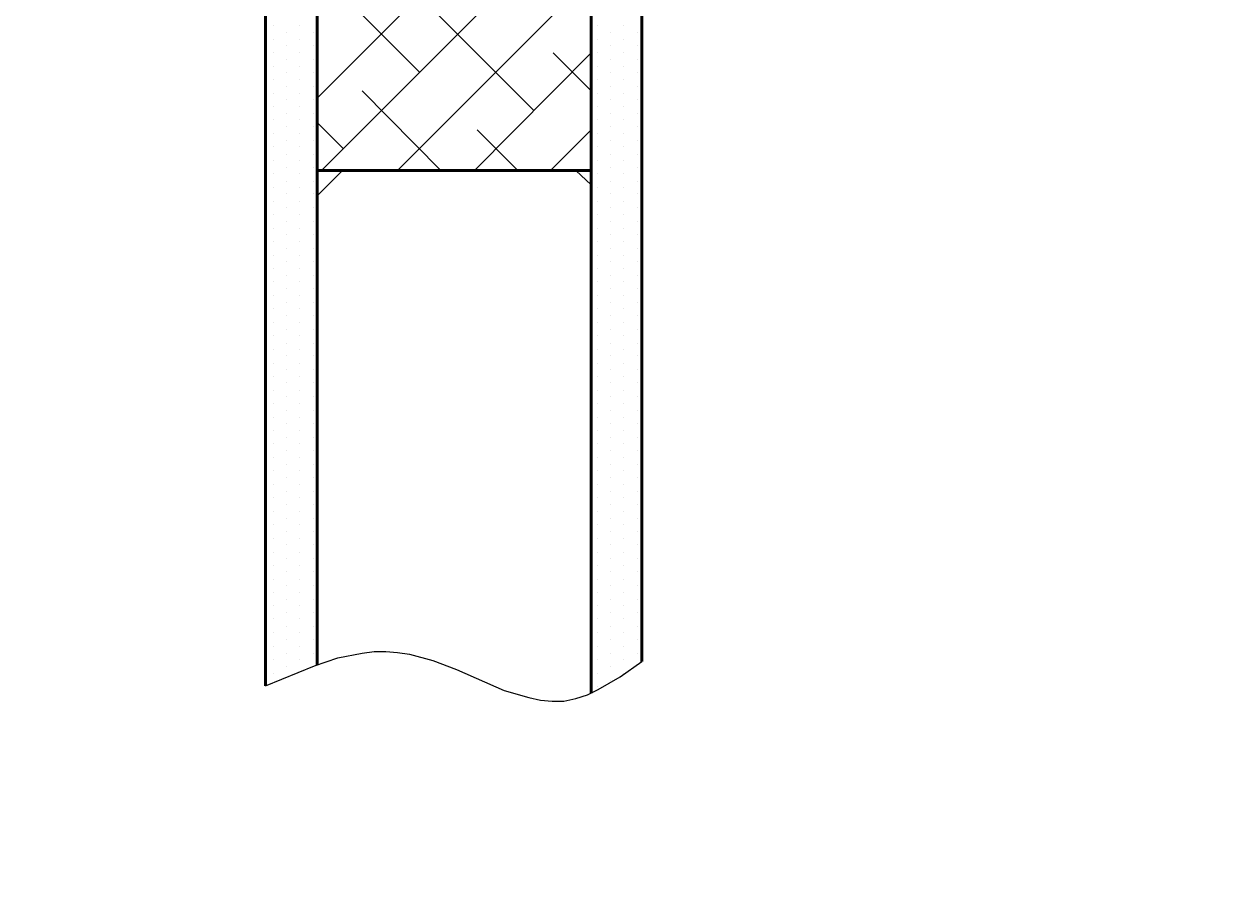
# Model space of a CAD drawing. Header units: millimetres. Extents: x -3689 to 3021565, y -698052 to -604547.
# Drawn here: x 2674133.8 to 2674465.8, y -673227.8 to -672986.8 of the extents above; entities that cross this region are included whole.
import ezdxf

# ---------------------------------------------------------------- set-up
doc = ezdxf.new("R2010")
doc.units = ezdxf.units.MM
doc.layers.add('PDF _0', color=7, linetype='Continuous')
doc.layers.add('PDF _Основные линии', color=7, linetype='Continuous')
doc.layers.add('ВК-текст К1', color=7, linetype='Continuous', lineweight=25)

msp = doc.modelspace()

# ---------------------------------------------------------------- linework, layer by layer
at = {"layer": 'PDF _0', "lineweight": 25}
for p, q in [((2674269.2144, -672953.6025), (2674215.3818, -673007.435)), ((2674278.5219, -672965.6771), (2674216.6396, -673027.5593)), ((2674243.8074, -673000.14), (2674217.3943, -672973.7268)), ((2674291.6027, -672973.7268), (2674237.7701, -673027.5593)), ((2674275.7548, -673010.9568), (2674249.0901, -672984.2921)), ((2674203.3073, -672987.3107), (2674203.3073, -672987.3107)), ((2674206.829, -672989.0716), (2674206.829, -672989.0716)), ((2674210.6023, -672987.3107), (2674210.6023, -672987.3107)), ((2674214.3756, -672989.0716), (2674214.3756, -672989.0716)), ((2674293.3635, -672987.3107), (2674293.3635, -672987.3107)), ((2674297.1368, -672989.0716), (2674297.1368, -672989.0716)), ((2674300.6586, -672987.3107), (2674300.6586, -672987.3107)), ((2674304.4319, -672989.0716), (2674304.4319, -672989.0716)), ((2674203.3073, -672991.084), (2674203.3073, -672991.084)), ((2674210.6023, -672991.084), (2674210.6023, -672991.084)), ((2674293.3635, -672991.084), (2674293.3635, -672991.084)), ((2674300.6586, -672991.084), (2674300.6586, -672991.084)), ((2674203.3073, -672994.8573), (2674203.3073, -672994.8573)), ((2674206.829, -672992.8449), (2674206.829, -672992.8449)), ((2674210.6023, -672994.8573), (2674210.6023, -672994.8573)), ((2674214.3756, -672992.8449), (2674214.3756, -672992.8449)), ((2674291.6027, -672994.8573), (2674259.1522, -673027.5593)), ((2674291.6027, -673005.4226), (2674281.0374, -672994.8573)), ((2674293.3635, -672994.8573), (2674293.3635, -672994.8573)), ((2674297.1368, -672992.8449), (2674297.1368, -672992.8449)), ((2674300.6586, -672994.8573), (2674300.6586, -672994.8573)), ((2674304.4319, -672992.8449), (2674304.4319, -672992.8449)), ((2674203.3073, -672998.6307), (2674203.3073, -672998.6307)), ((2674206.829, -672996.6182), (2674206.829, -672996.6182)), ((2674210.6023, -672998.6307), (2674210.6023, -672998.6307)), ((2674214.3756, -672996.6182), (2674214.3756, -672996.6182)), ((2674293.3635, -672998.6307), (2674293.3635, -672998.6307)), ((2674297.1368, -672996.6182), (2674297.1368, -672996.6182)), ((2674300.6586, -672998.6307), (2674300.6586, -672998.6307)), ((2674304.4319, -672996.6182), (2674304.4319, -672996.6182)), ((2674203.3073, -673002.404), (2674203.3073, -673002.404)), ((2674206.829, -673000.3915), (2674206.829, -673000.3915)), ((2674210.6023, -673002.404), (2674210.6023, -673002.404)), ((2674214.3756, -673000.3915), (2674214.3756, -673000.3915)), ((2674293.3635, -673002.404), (2674293.3635, -673002.404)), ((2674297.1368, -673000.3915), (2674297.1368, -673000.3915)), ((2674300.6586, -673002.404), (2674300.6586, -673002.404)), ((2674304.4319, -673000.3915), (2674304.4319, -673000.3915)), ((2674206.829, -673004.1648), (2674206.829, -673004.1648)), ((2674214.3756, -673004.1648), (2674214.3756, -673004.1648)), ((2674249.8447, -673027.5593), (2674227.9595, -673005.4226)), ((2674297.1368, -673004.1648), (2674297.1368, -673004.1648)), ((2674304.4319, -673004.1648), (2674304.4319, -673004.1648)), ((2674203.3073, -673006.1773), (2674203.3073, -673006.1773)), ((2674206.829, -673007.9381), (2674206.829, -673007.9381)), ((2674210.6023, -673006.1773), (2674210.6023, -673006.1773)), ((2674214.3756, -673007.9381), (2674214.3756, -673007.9381)), ((2674293.3635, -673006.1773), (2674293.3635, -673006.1773)), ((2674297.1368, -673007.9381), (2674297.1368, -673007.9381)), ((2674300.6586, -673006.1773), (2674300.6586, -673006.1773)), ((2674304.4319, -673007.9381), (2674304.4319, -673007.9381)), ((2674203.3073, -673009.699), (2674203.3073, -673009.699)), ((2674206.829, -673011.7115), (2674206.829, -673011.7115)), ((2674210.6023, -673009.699), (2674210.6023, -673009.699)), ((2674214.3756, -673011.7115), (2674214.3756, -673011.7115)), ((2674293.3635, -673009.699), (2674293.3635, -673009.699)), ((2674297.1368, -673011.7115), (2674297.1368, -673011.7115)), ((2674300.6586, -673009.699), (2674300.6586, -673009.699)), ((2674304.4319, -673011.7115), (2674304.4319, -673011.7115)), ((2674203.3073, -673013.4723), (2674203.3073, -673013.4723)), ((2674206.829, -673015.4848), (2674206.829, -673015.4848)), ((2674210.6023, -673013.4723), (2674210.6023, -673013.4723)), ((2674214.3756, -673015.4848), (2674214.3756, -673015.4848)), ((2674222.6769, -673021.522), (2674215.3818, -673014.227)), ((2674293.3635, -673013.4723), (2674293.3635, -673013.4723)), ((2674297.1368, -673015.4848), (2674297.1368, -673015.4848)), ((2674300.6586, -673013.4723), (2674300.6586, -673013.4723)), ((2674304.4319, -673015.4848), (2674304.4319, -673015.4848)), ((2674203.3073, -673017.2456), (2674203.3073, -673017.2456)), ((2674206.829, -673019.2581), (2674206.829, -673019.2581)), ((2674210.6023, -673017.2456), (2674210.6023, -673017.2456)), ((2674214.3756, -673019.2581), (2674214.3756, -673019.2581)), ((2674271.2268, -673027.5593), (2674259.9069, -673016.2394)), ((2674291.6027, -673016.2394), (2674280.2827, -673027.5593)), ((2674293.3635, -673017.2456), (2674293.3635, -673017.2456)), ((2674297.1368, -673019.2581), (2674297.1368, -673019.2581)), ((2674300.6586, -673017.2456), (2674300.6586, -673017.2456)), ((2674304.4319, -673019.2581), (2674304.4319, -673019.2581)), ((2674203.3073, -673021.0189), (2674203.3073, -673021.0189)), ((2674210.6023, -673021.0189), (2674210.6023, -673021.0189)), ((2674293.3635, -673021.0189), (2674293.3635, -673021.0189)), ((2674300.6586, -673021.0189), (2674300.6586, -673021.0189)), ((2674203.3073, -673024.7922), (2674203.3073, -673024.7922)), ((2674206.829, -673023.0314), (2674206.829, -673023.0314)), ((2674210.6023, -673024.7922), (2674210.6023, -673024.7922)), ((2674214.3756, -673023.0314), (2674214.3756, -673023.0314)), ((2674293.3635, -673024.7922), (2674293.3635, -673024.7922)), ((2674297.1368, -673023.0314), (2674297.1368, -673023.0314)), ((2674300.6586, -673024.7922), (2674300.6586, -673024.7922)), ((2674304.4319, -673023.0314), (2674304.4319, -673023.0314)), ((2674203.3073, -673028.5656), (2674203.3073, -673028.5656)), ((2674206.829, -673026.8047), (2674206.829, -673026.8047)), ((2674210.6023, -673028.5656), (2674210.6023, -673028.5656)), ((2674214.3756, -673026.8047), (2674214.3756, -673026.8047)), ((2674222.4254, -673027.5593), (2674215.3818, -673034.6028)), ((2674291.6027, -673031.5842), (2674287.3262, -673027.5593)), ((2674293.3635, -673028.5656), (2674293.3635, -673028.5656)), ((2674297.1368, -673026.8047), (2674297.1368, -673026.8047)), ((2674300.6586, -673028.5656), (2674300.6586, -673028.5656)), ((2674304.4319, -673026.8047), (2674304.4319, -673026.8047)), ((2674203.3073, -673032.3389), (2674203.3073, -673032.3389)), ((2674206.829, -673030.578), (2674206.829, -673030.578)), ((2674210.6023, -673032.3389), (2674210.6023, -673032.3389)), ((2674214.3756, -673030.578), (2674214.3756, -673030.578)), ((2674293.3635, -673032.3389), (2674293.3635, -673032.3389)), ((2674297.1368, -673030.578), (2674297.1368, -673030.578)), ((2674300.6586, -673032.3389), (2674300.6586, -673032.3389)), ((2674304.4319, -673030.578), (2674304.4319, -673030.578)), ((2674206.829, -673034.0997), (2674206.829, -673034.0997)), ((2674214.3756, -673034.0997), (2674214.3756, -673034.0997)), ((2674297.1368, -673034.0997), (2674297.1368, -673034.0997)), ((2674304.4319, -673034.0997), (2674304.4319, -673034.0997)), ((2674203.3073, -673036.1122), (2674203.3073, -673036.1122)), ((2674206.829, -673037.873), (2674206.829, -673037.873)), ((2674210.6023, -673036.1122), (2674210.6023, -673036.1122)), ((2674214.3756, -673037.873), (2674214.3756, -673037.873)), ((2674293.3635, -673036.1122), (2674293.3635, -673036.1122)), ((2674297.1368, -673037.873), (2674297.1368, -673037.873)), ((2674300.6586, -673036.1122), (2674300.6586, -673036.1122)), ((2674304.4319, -673037.873), (2674304.4319, -673037.873)), ((2674203.3073, -673039.8855), (2674203.3073, -673039.8855)), ((2674206.829, -673041.6464), (2674206.829, -673041.6464)), ((2674210.6023, -673039.8855), (2674210.6023, -673039.8855)), ((2674214.3756, -673041.6464), (2674214.3756, -673041.6464)), ((2674293.3635, -673039.8855), (2674293.3635, -673039.8855)), ((2674297.1368, -673041.6464), (2674297.1368, -673041.6464)), ((2674300.6586, -673039.8855), (2674300.6586, -673039.8855)), ((2674304.4319, -673041.6464), (2674304.4319, -673041.6464)), ((2674203.3073, -673043.6588), (2674203.3073, -673043.6588)), ((2674206.829, -673045.4197), (2674206.829, -673045.4197)), ((2674210.6023, -673043.6588), (2674210.6023, -673043.6588)), ((2674214.3756, -673045.4197), (2674214.3756, -673045.4197)), ((2674293.3635, -673043.6588), (2674293.3635, -673043.6588)), ((2674297.1368, -673045.4197), (2674297.1368, -673045.4197)), ((2674300.6586, -673043.6588), (2674300.6586, -673043.6588)), ((2674304.4319, -673045.4197), (2674304.4319, -673045.4197)), ((2674203.3073, -673047.4321), (2674203.3073, -673047.4321)), ((2674206.829, -673049.193), (2674206.829, -673049.193)), ((2674210.6023, -673047.4321), (2674210.6023, -673047.4321)), ((2674214.3756, -673049.193), (2674214.3756, -673049.193)), ((2674293.3635, -673047.4321), (2674293.3635, -673047.4321)), ((2674297.1368, -673049.193), (2674297.1368, -673049.193)), ((2674300.6586, -673047.4321), (2674300.6586, -673047.4321)), ((2674304.4319, -673049.193), (2674304.4319, -673049.193)), ((2674203.3073, -673051.2054), (2674203.3073, -673051.2054)), ((2674210.6023, -673051.2054), (2674210.6023, -673051.2054)), ((2674293.3635, -673051.2054), (2674293.3635, -673051.2054)), ((2674300.6586, -673051.2054), (2674300.6586, -673051.2054)), ((2674203.3073, -673054.9787), (2674203.3073, -673054.9787)), ((2674206.829, -673052.9663), (2674206.829, -673052.9663)), ((2674210.6023, -673054.9787), (2674210.6023, -673054.9787)), ((2674214.3756, -673052.9663), (2674214.3756, -673052.9663)), ((2674293.3635, -673054.9787), (2674293.3635, -673054.9787)), ((2674297.1368, -673052.9663), (2674297.1368, -673052.9663)), ((2674300.6586, -673054.9787), (2674300.6586, -673054.9787)), ((2674304.4319, -673052.9663), (2674304.4319, -673052.9663)), ((2674203.3073, -673058.5005), (2674203.3073, -673058.5005)), ((2674206.829, -673056.7396), (2674206.829, -673056.7396)), ((2674210.6023, -673058.5005), (2674210.6023, -673058.5005)), ((2674214.3756, -673056.7396), (2674214.3756, -673056.7396)), ((2674293.3635, -673058.5005), (2674293.3635, -673058.5005)), ((2674297.1368, -673056.7396), (2674297.1368, -673056.7396)), ((2674300.6586, -673058.5005), (2674300.6586, -673058.5005)), ((2674304.4319, -673056.7396), (2674304.4319, -673056.7396)), ((2674203.3073, -673062.2738), (2674203.3073, -673062.2738)), ((2674206.829, -673060.5129), (2674206.829, -673060.5129)), ((2674210.6023, -673062.2738), (2674210.6023, -673062.2738)), ((2674214.3756, -673060.5129), (2674214.3756, -673060.5129)), ((2674293.3635, -673062.2738), (2674293.3635, -673062.2738)), ((2674297.1368, -673060.5129), (2674297.1368, -673060.5129)), ((2674300.6586, -673062.2738), (2674300.6586, -673062.2738)), ((2674304.4319, -673060.5129), (2674304.4319, -673060.5129)), ((2674206.829, -673064.2862), (2674206.829, -673064.2862)), ((2674214.3756, -673064.2862), (2674214.3756, -673064.2862)), ((2674297.1368, -673064.2862), (2674297.1368, -673064.2862)), ((2674304.4319, -673064.2862), (2674304.4319, -673064.2862)), ((2674203.3073, -673066.0471), (2674203.3073, -673066.0471)), ((2674206.829, -673068.0595), (2674206.829, -673068.0595)), ((2674210.6023, -673066.0471), (2674210.6023, -673066.0471)), ((2674214.3756, -673068.0595), (2674214.3756, -673068.0595)), ((2674293.3635, -673066.0471), (2674293.3635, -673066.0471)), ((2674297.1368, -673068.0595), (2674297.1368, -673068.0595)), ((2674300.6586, -673066.0471), (2674300.6586, -673066.0471)), ((2674304.4319, -673068.0595), (2674304.4319, -673068.0595)), ((2674203.3073, -673069.8204), (2674203.3073, -673069.8204)), ((2674206.829, -673071.8328), (2674206.829, -673071.8328)), ((2674210.6023, -673069.8204), (2674210.6023, -673069.8204)), ((2674214.3756, -673071.8328), (2674214.3756, -673071.8328)), ((2674293.3635, -673069.8204), (2674293.3635, -673069.8204)), ((2674297.1368, -673071.8328), (2674297.1368, -673071.8328)), ((2674300.6586, -673069.8204), (2674300.6586, -673069.8204)), ((2674304.4319, -673071.8328), (2674304.4319, -673071.8328)), ((2674203.3073, -673073.5937), (2674203.3073, -673073.5937)), ((2674206.829, -673075.6061), (2674206.829, -673075.6061)), ((2674210.6023, -673073.5937), (2674210.6023, -673073.5937)), ((2674214.3756, -673075.6061), (2674214.3756, -673075.6061)), ((2674293.3635, -673073.5937), (2674293.3635, -673073.5937)), ((2674297.1368, -673075.6061), (2674297.1368, -673075.6061)), ((2674300.6586, -673073.5937), (2674300.6586, -673073.5937)), ((2674304.4319, -673075.6061), (2674304.4319, -673075.6061)), ((2674203.3073, -673077.367), (2674203.3073, -673077.367)), ((2674206.829, -673079.1279), (2674206.829, -673079.1279)), ((2674210.6023, -673077.367), (2674210.6023, -673077.367)), ((2674214.3756, -673079.1279), (2674214.3756, -673079.1279)), ((2674293.3635, -673077.367), (2674293.3635, -673077.367)), ((2674297.1368, -673079.1279), (2674297.1368, -673079.1279)), ((2674300.6586, -673077.367), (2674300.6586, -673077.367)), ((2674304.4319, -673079.1279), (2674304.4319, -673079.1279)), ((2674203.3073, -673081.1403), (2674203.3073, -673081.1403)), ((2674210.6023, -673081.1403), (2674210.6023, -673081.1403)), ((2674293.3635, -673081.1403), (2674293.3635, -673081.1403)), ((2674300.6586, -673081.1403), (2674300.6586, -673081.1403)), ((2674203.3073, -673084.9136), (2674203.3073, -673084.9136)), ((2674206.829, -673082.9012), (2674206.829, -673082.9012)), ((2674210.6023, -673084.9136), (2674210.6023, -673084.9136)), ((2674214.3756, -673082.9012), (2674214.3756, -673082.9012)), ((2674293.3635, -673084.9136), (2674293.3635, -673084.9136)), ((2674297.1368, -673082.9012), (2674297.1368, -673082.9012)), ((2674300.6586, -673084.9136), (2674300.6586, -673084.9136)), ((2674304.4319, -673082.9012), (2674304.4319, -673082.9012)), ((2674203.3073, -673088.6869), (2674203.3073, -673088.6869)), ((2674206.829, -673086.6745), (2674206.829, -673086.6745)), ((2674210.6023, -673088.6869), (2674210.6023, -673088.6869)), ((2674214.3756, -673086.6745), (2674214.3756, -673086.6745)), ((2674293.3635, -673088.6869), (2674293.3635, -673088.6869)), ((2674297.1368, -673086.6745), (2674297.1368, -673086.6745)), ((2674300.6586, -673088.6869), (2674300.6586, -673088.6869)), ((2674304.4319, -673086.6745), (2674304.4319, -673086.6745)), ((2674206.829, -673090.4478), (2674206.829, -673090.4478)), ((2674214.3756, -673090.4478), (2674214.3756, -673090.4478)), ((2674297.1368, -673090.4478), (2674297.1368, -673090.4478)), ((2674304.4319, -673090.4478), (2674304.4319, -673090.4478)), ((2674203.3073, -673092.4602), (2674203.3073, -673092.4602)), ((2674206.829, -673094.2211), (2674206.829, -673094.2211)), ((2674210.6023, -673092.4602), (2674210.6023, -673092.4602)), ((2674214.3756, -673094.2211), (2674214.3756, -673094.2211)), ((2674293.3635, -673092.4602), (2674293.3635, -673092.4602)), ((2674297.1368, -673094.2211), (2674297.1368, -673094.2211)), ((2674300.6586, -673092.4602), (2674300.6586, -673092.4602)), ((2674304.4319, -673094.2211), (2674304.4319, -673094.2211)), ((2674203.3073, -673096.2335), (2674203.3073, -673096.2335)), ((2674206.829, -673097.9944), (2674206.829, -673097.9944)), ((2674210.6023, -673096.2335), (2674210.6023, -673096.2335)), ((2674214.3756, -673097.9944), (2674214.3756, -673097.9944)), ((2674293.3635, -673096.2335), (2674293.3635, -673096.2335)), ((2674297.1368, -673097.9944), (2674297.1368, -673097.9944)), ((2674300.6586, -673096.2335), (2674300.6586, -673096.2335)), ((2674304.4319, -673097.9944), (2674304.4319, -673097.9944)), ((2674203.3073, -673100.0068), (2674203.3073, -673100.0068)), ((2674206.829, -673101.7677), (2674206.829, -673101.7677)), ((2674210.6023, -673100.0068), (2674210.6023, -673100.0068)), ((2674214.3756, -673101.7677), (2674214.3756, -673101.7677)), ((2674293.3635, -673100.0068), (2674293.3635, -673100.0068)), ((2674297.1368, -673101.7677), (2674297.1368, -673101.7677)), ((2674300.6586, -673100.0068), (2674300.6586, -673100.0068)), ((2674304.4319, -673101.7677), (2674304.4319, -673101.7677)), ((2674203.3073, -673103.5286), (2674203.3073, -673103.5286)), ((2674206.829, -673105.541), (2674206.829, -673105.541)), ((2674210.6023, -673103.5286), (2674210.6023, -673103.5286)), ((2674214.3756, -673105.541), (2674214.3756, -673105.541)), ((2674293.3635, -673103.5286), (2674293.3635, -673103.5286)), ((2674297.1368, -673105.541), (2674297.1368, -673105.541)), ((2674300.6586, -673103.5286), (2674300.6586, -673103.5286)), ((2674304.4319, -673105.541), (2674304.4319, -673105.541)), ((2674203.3073, -673107.3019), (2674203.3073, -673107.3019)), ((2674210.6023, -673107.3019), (2674210.6023, -673107.3019)), ((2674293.3635, -673107.3019), (2674293.3635, -673107.3019)), ((2674300.6586, -673107.3019), (2674300.6586, -673107.3019)), ((2674203.3073, -673111.0752), (2674203.3073, -673111.0752)), ((2674206.829, -673109.3143), (2674206.829, -673109.3143)), ((2674210.6023, -673111.0752), (2674210.6023, -673111.0752)), ((2674214.3756, -673109.3143), (2674214.3756, -673109.3143)), ((2674293.3635, -673111.0752), (2674293.3635, -673111.0752)), ((2674297.1368, -673109.3143), (2674297.1368, -673109.3143)), ((2674300.6586, -673111.0752), (2674300.6586, -673111.0752)), ((2674304.4319, -673109.3143), (2674304.4319, -673109.3143)), ((2674203.3073, -673114.8485), (2674203.3073, -673114.8485)), ((2674206.829, -673113.0876), (2674206.829, -673113.0876)), ((2674210.6023, -673114.8485), (2674210.6023, -673114.8485)), ((2674214.3756, -673113.0876), (2674214.3756, -673113.0876)), ((2674293.3635, -673114.8485), (2674293.3635, -673114.8485)), ((2674297.1368, -673113.0876), (2674297.1368, -673113.0876)), ((2674300.6586, -673114.8485), (2674300.6586, -673114.8485)), ((2674304.4319, -673113.0876), (2674304.4319, -673113.0876)), ((2674203.3073, -673118.6218), (2674203.3073, -673118.6218)), ((2674206.829, -673116.8609), (2674206.829, -673116.8609)), ((2674210.6023, -673118.6218), (2674210.6023, -673118.6218)), ((2674214.3756, -673116.8609), (2674214.3756, -673116.8609)), ((2674293.3635, -673118.6218), (2674293.3635, -673118.6218)), ((2674297.1368, -673116.8609), (2674297.1368, -673116.8609)), ((2674300.6586, -673118.6218), (2674300.6586, -673118.6218)), ((2674304.4319, -673116.8609), (2674304.4319, -673116.8609)), ((2674206.829, -673120.6343), (2674206.829, -673120.6343)), ((2674214.3756, -673120.6343), (2674214.3756, -673120.6343)), ((2674297.1368, -673120.6343), (2674297.1368, -673120.6343)), ((2674304.4319, -673120.6343), (2674304.4319, -673120.6343)), ((2674203.3073, -673122.3951), (2674203.3073, -673122.3951)), ((2674206.829, -673124.4076), (2674206.829, -673124.4076)), ((2674210.6023, -673122.3951), (2674210.6023, -673122.3951)), ((2674214.3756, -673124.4076), (2674214.3756, -673124.4076)), ((2674293.3635, -673122.3951), (2674293.3635, -673122.3951)), ((2674297.1368, -673124.4076), (2674297.1368, -673124.4076)), ((2674300.6586, -673122.3951), (2674300.6586, -673122.3951)), ((2674304.4319, -673124.4076), (2674304.4319, -673124.4076)), ((2674203.3073, -673126.1684), (2674203.3073, -673126.1684)), ((2674206.829, -673127.9293), (2674206.829, -673127.9293)), ((2674210.6023, -673126.1684), (2674210.6023, -673126.1684)), ((2674214.3756, -673127.9293), (2674214.3756, -673127.9293)), ((2674293.3635, -673126.1684), (2674293.3635, -673126.1684)), ((2674297.1368, -673127.9293), (2674297.1368, -673127.9293)), ((2674300.6586, -673126.1684), (2674300.6586, -673126.1684)), ((2674304.4319, -673127.9293), (2674304.4319, -673127.9293)), ((2674203.3073, -673129.9417), (2674203.3073, -673129.9417)), ((2674206.829, -673131.7026), (2674206.829, -673131.7026)), ((2674210.6023, -673129.9417), (2674210.6023, -673129.9417)), ((2674214.3756, -673131.7026), (2674214.3756, -673131.7026)), ((2674293.3635, -673129.9417), (2674293.3635, -673129.9417)), ((2674297.1368, -673131.7026), (2674297.1368, -673131.7026)), ((2674300.6586, -673129.9417), (2674300.6586, -673129.9417)), ((2674304.4319, -673131.7026), (2674304.4319, -673131.7026)), ((2674203.3073, -673133.7151), (2674203.3073, -673133.7151)), ((2674206.829, -673135.4759), (2674206.829, -673135.4759)), ((2674210.6023, -673133.7151), (2674210.6023, -673133.7151)), ((2674214.3756, -673135.4759), (2674214.3756, -673135.4759)), ((2674293.3635, -673133.7151), (2674293.3635, -673133.7151)), ((2674297.1368, -673135.4759), (2674297.1368, -673135.4759)), ((2674300.6586, -673133.7151), (2674300.6586, -673133.7151)), ((2674304.4319, -673135.4759), (2674304.4319, -673135.4759)), ((2674203.3073, -673137.4884), (2674203.3073, -673137.4884)), ((2674210.6023, -673137.4884), (2674210.6023, -673137.4884)), ((2674293.3635, -673137.4884), (2674293.3635, -673137.4884)), ((2674300.6586, -673137.4884), (2674300.6586, -673137.4884)), ((2674203.3073, -673141.2617), (2674203.3073, -673141.2617)), ((2674206.829, -673139.2492), (2674206.829, -673139.2492)), ((2674210.6023, -673141.2617), (2674210.6023, -673141.2617)), ((2674214.3756, -673139.2492), (2674214.3756, -673139.2492)), ((2674293.3635, -673141.2617), (2674293.3635, -673141.2617)), ((2674297.1368, -673139.2492), (2674297.1368, -673139.2492)), ((2674300.6586, -673141.2617), (2674300.6586, -673141.2617)), ((2674304.4319, -673139.2492), (2674304.4319, -673139.2492)), ((2674203.3073, -673145.035), (2674203.3073, -673145.035)), ((2674206.829, -673143.0225), (2674206.829, -673143.0225)), ((2674210.6023, -673145.035), (2674210.6023, -673145.035)), ((2674214.3756, -673143.0225), (2674214.3756, -673143.0225)), ((2674293.3635, -673145.035), (2674293.3635, -673145.035)), ((2674297.1368, -673143.0225), (2674297.1368, -673143.0225)), ((2674300.6586, -673145.035), (2674300.6586, -673145.035)), ((2674304.4319, -673143.0225), (2674304.4319, -673143.0225)), ((2674203.3073, -673148.5567), (2674203.3073, -673148.5567)), ((2674206.829, -673146.7959), (2674206.829, -673146.7959)), ((2674210.6023, -673148.5567), (2674210.6023, -673148.5567)), ((2674214.3756, -673146.7959), (2674214.3756, -673146.7959)), ((2674293.3635, -673148.5567), (2674293.3635, -673148.5567)), ((2674297.1368, -673146.7959), (2674297.1368, -673146.7959)), ((2674300.6586, -673148.5567), (2674300.6586, -673148.5567)), ((2674304.4319, -673146.7959), (2674304.4319, -673146.7959)), ((2674206.829, -673150.5692), (2674206.829, -673150.5692)), ((2674214.3756, -673150.5692), (2674214.3756, -673150.5692)), ((2674297.1368, -673150.5692), (2674297.1368, -673150.5692)), ((2674304.4319, -673150.5692), (2674304.4319, -673150.5692)), ((2674203.3073, -673152.33), (2674203.3073, -673152.33)), ((2674206.829, -673154.3425), (2674206.829, -673154.3425)), ((2674210.6023, -673152.33), (2674210.6023, -673152.33)), ((2674214.3756, -673154.3425), (2674214.3756, -673154.3425)), ((2674293.3635, -673152.33), (2674293.3635, -673152.33)), ((2674297.1368, -673154.3425), (2674297.1368, -673154.3425)), ((2674300.6586, -673152.33), (2674300.6586, -673152.33)), ((2674304.4319, -673154.3425), (2674304.4319, -673154.3425)), ((2674203.3073, -673156.1033), (2674203.3073, -673156.1033)), ((2674206.829, -673158.1158), (2674206.829, -673158.1158)), ((2674210.6023, -673156.1033), (2674210.6023, -673156.1033)), ((2674214.3756, -673158.1158), (2674214.3756, -673158.1158)), ((2674293.3635, -673156.1033), (2674293.3635, -673156.1033)), ((2674297.1368, -673158.1158), (2674297.1368, -673158.1158)), ((2674300.6586, -673156.1033), (2674300.6586, -673156.1033)), ((2674304.4319, -673158.1158), (2674304.4319, -673158.1158)), ((2674203.3073, -673159.8766), (2674203.3073, -673159.8766)), ((2674206.829, -673161.8891), (2674206.829, -673161.8891)), ((2674210.6023, -673159.8766), (2674210.6023, -673159.8766)), ((2674214.3756, -673161.8891), (2674214.3756, -673161.8891)), ((2674221.1676, -673163.1468), (2674227.9595, -673161.8891)), ((2674227.9595, -673161.8891), (2674231.2297, -673161.386)), ((2674231.2297, -673161.386), (2674234.4999, -673161.386)), ((2674234.4999, -673161.386), (2674237.7701, -673161.6375)), ((2674237.7701, -673161.6375), (2674241.0403, -673162.1406)), ((2674241.0403, -673162.1406), (2674247.5807, -673163.9015)), ((2674293.3635, -673159.8766), (2674293.3635, -673159.8766)), ((2674297.1368, -673161.8891), (2674297.1368, -673161.8891)), ((2674300.6586, -673159.8766), (2674300.6586, -673159.8766)), ((2674304.4319, -673161.8891), (2674304.4319, -673161.8891)), ((2674201.0433, -673170.945), (2674214.6272, -673165.4108)), ((2674203.3073, -673163.65), (2674203.3073, -673163.65)), ((2674210.6023, -673163.65), (2674210.6023, -673163.65)), ((2674214.6272, -673165.4108), (2674221.1676, -673163.1468)), ((2674247.5807, -673163.9015), (2674254.1211, -673166.417)), ((2674293.3635, -673163.65), (2674293.3635, -673163.65)), ((2674299.6524, -673168.4295), (2674305.6897, -673164.1531)), ((2674300.6586, -673163.65), (2674300.6586, -673163.65)), ((2674203.3073, -673167.4233), (2674203.3073, -673167.4233)), ((2674206.829, -673165.6624), (2674206.829, -673165.6624)), ((2674254.1211, -673166.417), (2674267.4535, -673172.2028)), ((2674293.3635, -673167.4233), (2674293.3635, -673167.4233)), ((2674293.6151, -673171.9512), (2674299.6524, -673168.4295)), ((2674297.1368, -673165.6624), (2674297.1368, -673165.6624)), ((2674300.6586, -673167.4233), (2674300.6586, -673167.4233)), ((2674290.5964, -673173.4606), (2674293.6151, -673171.9512)), ((2674293.3635, -673171.1966), (2674293.3635, -673171.1966)), ((2674297.1368, -673169.4357), (2674297.1368, -673169.4357)), ((2674267.4535, -673172.2028), (2674274.2454, -673174.2152)), ((2674274.2454, -673174.2152), (2674277.5156, -673174.9699)), ((2674277.5156, -673174.9699), (2674280.7858, -673175.2214)), ((2674280.7858, -673175.2214), (2674284.056, -673175.2214)), ((2674284.056, -673175.2214), (2674287.3262, -673174.4668)), ((2674287.3262, -673174.4668), (2674290.5964, -673173.4606))]:
    msp.add_line(p, q, dxfattribs=at)
at = {"layer": 'PDF _Основные линии', "lineweight": 60}
for p, q in [((2674201.0433, -673170.945), (2674201.0433, -672953.6025)), ((2674201.0433, -672953.6025), (2674201.0433, -673170.945)), ((2674215.3818, -672953.6025), (2674215.3818, -673165.1593)), ((2674291.6027, -672953.6025), (2674291.6027, -673172.9574)), ((2674305.6897, -673164.1531), (2674305.6897, -672953.6025)), ((2674291.3511, -673027.5593), (2674215.3818, -673027.5593))]:
    msp.add_line(p, q, dxfattribs=at)
at = {"layer": 'ВК-текст К1', "color": 3}
msp.add_circle((2674944.0996, -672909.7808), 7632.7516, dxfattribs=at)

doc.saveas('drawing.dxf')
